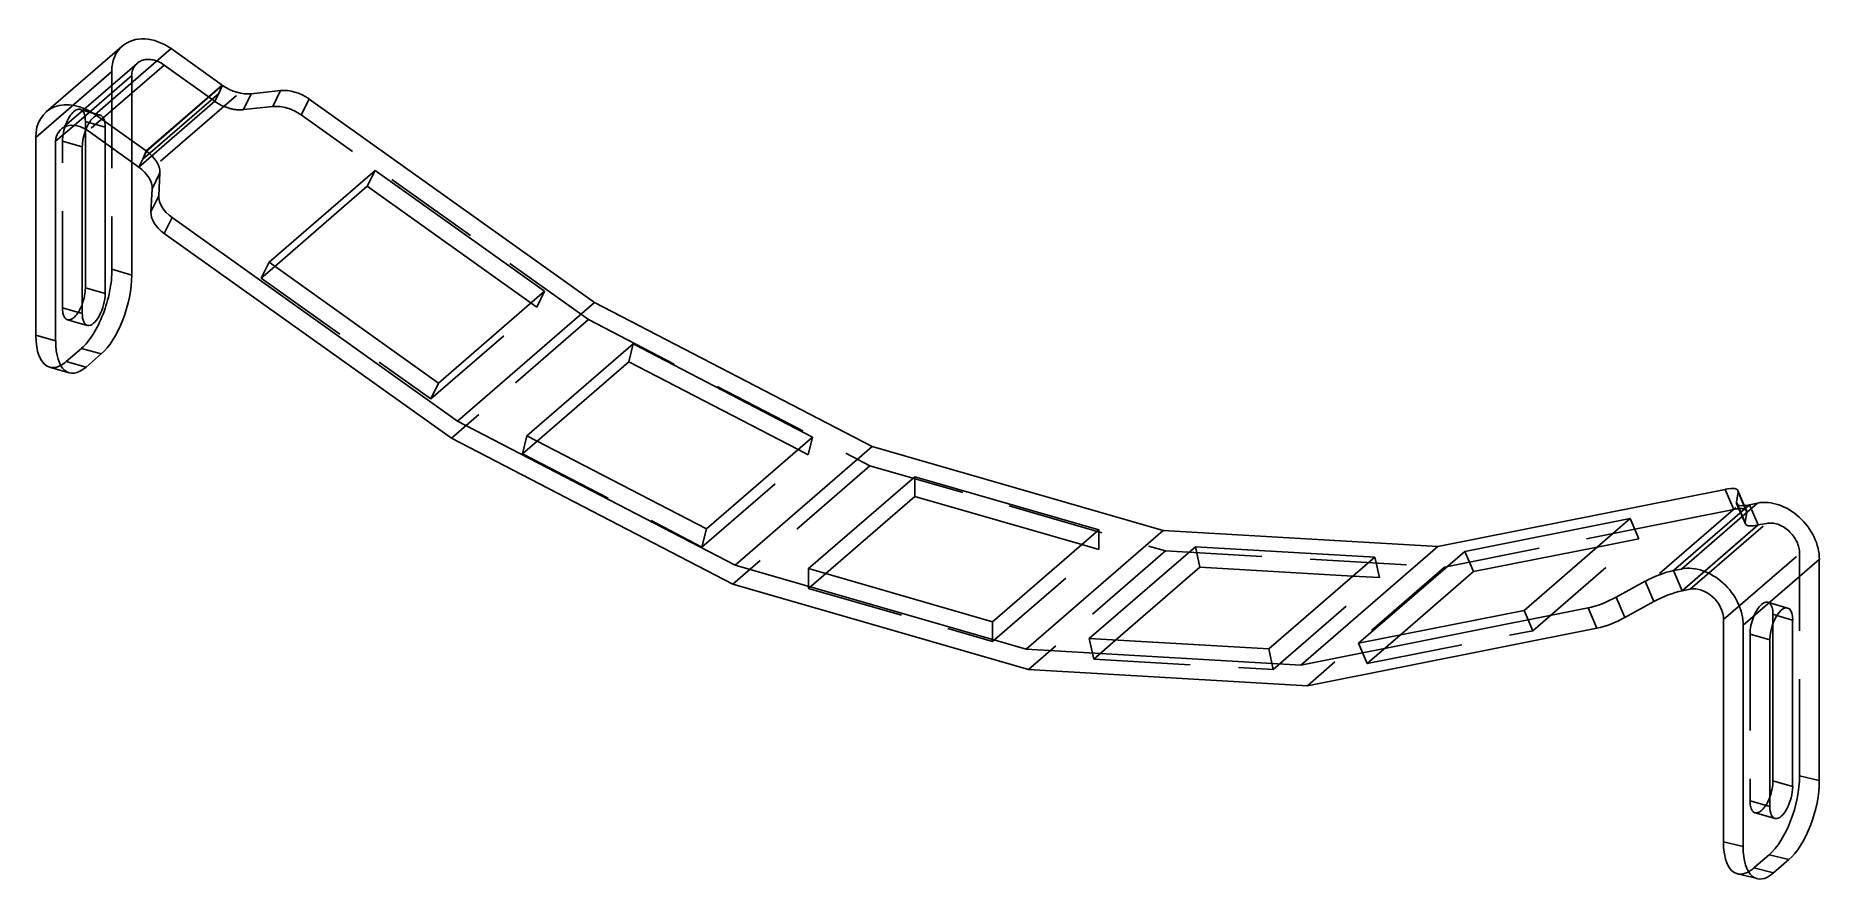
# Model space of a CAD drawing. Header units: millimetres. Extents: x -59 to 58, y -23 to 33.
import ezdxf

# ---------------------------------------------------------------- set-up
doc = ezdxf.new("R2010")
doc.units = ezdxf.units.MM
doc.linetypes.add('HIDDEN', pattern=[9.525, 6.35, -3.175])
doc.layers.get('0').update_dxf_attribs({"color": 253, "lineweight": 70, "true_color": 0x8faf8f})
doc.layers.add('Hidden', color=98, linetype='HIDDEN', lineweight=70, true_color=0x054805)

msp = doc.modelspace()

# ---------------------------------------------------------------- linework, layer by layer
at = {"color": 98, "lineweight": -3, "true_color": 0x054805}
for p, q in [((-53.26, 32.34), (-58.26, 28.01)), ((-55.05, 27.84), (-50.05, 32.17)), ((-50.05, 32.17), (-46.7, 29.78)), ((-51.7, 25.45), (-46.7, 29.78)), ((-46.67, 29.76), (-51.67, 25.43)), ((-46.7, 29.78), (-46.72, 29.71)), ((-44.79, 29.21), (-43.04, 29.4)), ((-43.04, 29.4), (-42.87, 29.42)), ((-52.18, 24.38), (-47.18, 28.71)), ((-52.18, 24.38), (-47.18, 28.71)), ((-46.92, 29.23), (-51.92, 24.9)), ((-45.75, 29.1), (-50.75, 24.77)), ((-47.37, 28.85), (-47.18, 28.71)), ((-47.18, 28.71), (-46.92, 29.23)), ((-47.18, 28.71), (-47.18, 28.71)), ((-40.99, 28.86), (-22.23, 15.48)), ((-56.43, 27.12), (-57.64, 26.08)), ((-55.05, 27.84), (-51.7, 25.45)), ((-58.94, 26.34), (-58.94, 26.33)), ((-58.94, 26.33), (-58.94, 13.34)), ((-57.64, 12.96), (-57.64, 26.08)), ((-55.69, 16.44), (-55.69, 26.77)), ((-55.51, 26.76), (-52.18, 24.38)), ((-54.39, 16.07), (-54.39, 25.96)), ((-55.89, 25.71), (-55.89, 14.77)), ((-52.64, 24.71), (-52.64, 17.29)), ((-51.92, 24.9), (-52.18, 24.38)), ((-51.92, 24.9), (-51.7, 25.45)), ((-51.67, 25.43), (-51.92, 24.9)), ((-52.18, 24.38), (-52.18, 24.38)), ((-51.3, 22.96), (-50.79, 24.01)), ((-50.79, 24.01), (-50.87, 22.49)), ((-43.62, 18.13), (-36.65, 24.17)), ((-37.16, 23.12), (-36.65, 24.17)), ((-36.65, 24.17), (-25.51, 16.23)), ((-51.3, 22.96), (-51.38, 21.44)), ((-50.87, 22.49), (-51.38, 21.44)), ((-37.16, 23.12), (-43.24, 17.85)), ((-26.4, 15.45), (-37.16, 23.12)), ((-50.5, 20.02), (-49.99, 21.07)), ((-31.63, 6.57), (-50.5, 20.02)), ((-31.23, 7.69), (-49.99, 21.07)), ((-32.49, 10.19), (-43.62, 18.13)), ((-54.39, 16.07), (-55.69, 16.44)), ((-25.51, 16.23), (-32.49, 10.19)), ((-31.23, 7.69), (-22.23, 15.48)), ((-22.23, 15.48), (-3.99, 6.01)), ((-57.64, 12.96), (-58.94, 13.34)), ((-54.64, 12.1), (-55.64, 11.23)), ((-26.67, 6.72), (-19.69, 12.76)), ((-19.98, 11.58), (-19.69, 12.76)), ((-19.69, 12.76), (-7.9, 6.64)), ((-58.05, 11.23), (-56.75, 10.85)), ((-19.98, 11.58), (-26, 6.37)), ((-8.86, 5.81), (-19.98, 11.58)), ((-31.23, 7.69), (-12.99, -1.79)), ((-31.63, 6.57), (-13.14, -3.04)), ((-14.88, 0.6), (-26.67, 6.72)), ((-7.9, 6.64), (-14.88, 0.6)), ((-12.99, -1.79), (-3.99, 6.01)), ((-3.99, 6.01), (15.14, 0.49)), ((-8.17, -2.01), (-1.19, 4.03)), ((-1.19, 4.03), (10.91, 0.54)), ((-1.19, 2.73), (-1.19, 4.03)), ((-1.19, 2.73), (-7.04, -2.33)), ((9.78, -0.43), (-1.19, 2.73)), ((33.18, -0.56), (52.06, 3.2)), ((52.81, 2.35), (52.91, 3.04)), ((52.87, 2.2), (52.81, 2.35)), ((53.32, 2.14), (52.9, 3.12)), ((52.91, 3.04), (53.3, 2.14)), ((34.95, -0.88), (45.83, 1.29)), ((45.83, 1.29), (38.85, -4.76)), ((46.13, 0.58), (52.63, 1.87)), ((47.76, -2.32), (52.76, 2.01)), ((48.66, -2.14), (53.66, 2.19)), ((53.66, 2.19), (48.66, -2.14)), ((54.2, 2.29), (49.2, -2.04)), ((54.2, 2.29), (53.66, 2.19)), ((10.91, 0.54), (3.93, -5.5)), ((6.14, -7.31), (15.14, 0.49)), ((15.14, 0.49), (33.18, -0.56)), ((10.28, -6.61), (17.26, -0.57)), ((17.26, -0.57), (29.05, -1.25)), ((17.55, -1.92), (17.26, -0.57)), ((24.18, -8.35), (33.18, -0.56)), ((27.97, -6.92), (34.95, -0.88)), ((35.52, -2.21), (34.95, -0.88)), ((43.66, -0.59), (35.52, -2.21)), ((-12.99, -1.79), (6.14, -7.31)), ((3.93, -5.5), (-8.17, -2.01)), ((17.55, -1.92), (12.01, -6.71)), ((27.6, -2.5), (17.55, -1.92)), ((29.05, -1.25), (22.07, -7.29)), ((35.52, -2.21), (30.71, -6.38)), ((49.2, -2.04), (48.66, -2.14)), ((49.23, -3.47), (48.66, -2.14)), ((58.25, -1.4), (53.25, -5.73)), ((58.25, -1.4), (58.25, -11.29)), ((-13.14, -3.04), (6.28, -8.65)), ((46.81, -2.84), (44.91, -3.89)), ((46.81, -2.84), (47.38, -4.18)), ((49.77, -3.37), (49.23, -3.47)), ((24.18, -8.35), (43.06, -4.59)), ((43.06, -4.59), (43.63, -5.92)), ((45.48, -5.22), (44.91, -3.89)), ((45.48, -5.22), (47.38, -4.18)), ((38.85, -4.76), (27.97, -6.92)), ((51.95, -5.36), (51.95, -19.96)), ((53.25, -5.73), (53.25, -20.27)), ((55.2, -15.97), (55.2, -5.63)), ((55.46, -5.09), (56.5, -5.39)), ((56.5, -16.34), (56.5, -5.39)), ((22.07, -7.29), (10.28, -6.61)), ((24.62, -9.71), (43.63, -5.92)), ((55, -6.69), (55, -17.64)), ((6.14, -7.31), (24.18, -8.35)), ((6.28, -8.65), (24.62, -9.71)), ((58.25, -11.29), (58.25, -15.94)), ((56.5, -16.34), (55.2, -15.97)), ((53.25, -20.27), (51.95, -19.96)), ((52.88, -22.08), (54.18, -22.39)), ((55.25, -22), (56.25, -21.14))]:
    msp.add_line(p, q, dxfattribs=at)
for centre, major_axis, ratio, start_param, end_param in [((-51.13, 29.88), (2.13, -2.46), 0.75, 1.892596, 3.141593), ((-45.67, 30.62), (-1.8, 0.87), 0.629444, 1.306184, 2.353382), ((-55.14, 26.36), (0.42, 1.44), 0.433013, 1.346178, 2.158799), ((-52.67, 24.56), (-1.8, 0.87), 0.629444, 3.400579, 4.447777), ((-49.5, 20.89), (-1.8, 0.87), 0.629444, 0.258987, 1.306184), ((-56.44, 15.79), (0.42, 1.44), 0.433013, 4.554374, 5.300392), ((-55.14, 15.42), (0.42, 1.44), 0.433013, 2.158799, 5.300392), ((-56.94, 15.07), (1.11, 3.84), 0.433013, 2.158799, 3.141599), ((54.66, 3.05), (-1.84, -0.79), 0.259577, 6.125271, 7.172469), ((55.44, -0.59), (2.13, -2.46), 0.75, 0.713724, 2.738306), ((47.66, -3.01), (-1.84, -0.79), 0.259577, 4.030876, 5.078074), ((50.44, -4.92), (2.13, -2.46), 0.75, 0.713724, 2.738306), ((50.44, -4.92), (1.15, -1.32), 0.75, 0.713724, 2.738306), ((55.75, -6.04), (0.42, 1.44), 0.433013, 5.300392, 8.441984), ((44.63, -5.06), (-1.84, -0.79), 0.259577, 0.889284, 1.936481), ((55.75, -16.99), (0.42, 1.44), 0.433013, 2.158799, 5.300392), ((53.95, -18.22), (-1.11, -3.85), 0.432821, 5.299618, 6.302007)]:
    msp.add_ellipse(centre, major_axis=major_axis, ratio=ratio, start_param=start_param, end_param=end_param, dxfattribs=at)
at = {"color": 98, "lineweight": -3, "true_color": 0x054805, "extrusion": (0, 0, -1)}
msp.add_ellipse((-41.99, 28), major_axis=(1.8, -0.87), ratio=0.629444, start_param=3.929804, end_param=4.977001, dxfattribs=at)
at = {"color": 98, "lineweight": -3, "true_color": 0x054805, "extrusion": (-5.62191e-18, -7.83031e-17, -1)}
for major_axis, start_param, end_param in [((-2.13, 2.46), 5.55996, 7.532182), ((-1.15, 1.33), 5.628071, 7.559207)]:
    msp.add_ellipse((-56.13, 25.55), major_axis=major_axis, ratio=0.75, start_param=start_param, end_param=end_param, dxfattribs=at)
at = {"color": 98, "lineweight": -3, "true_color": 0x054805, "extrusion": (2.49856e-17, -1.20868e-17, -1)}
msp.add_ellipse((-46.18, 29.57), major_axis=(1.8, -0.87), ratio=0.629444, start_param=1.31181, end_param=1.835409, dxfattribs=at)
at = {"color": 98, "lineweight": -3, "true_color": 0x054805, "extrusion": (-4.99712e-17, 2.41736e-17, -1)}
msp.add_ellipse((-53.18, 23.51), major_axis=(1.8, -0.87), ratio=0.629444, start_param=4.977001, end_param=6.024199, dxfattribs=at)
at = {"color": 98, "lineweight": -3, "true_color": 0x054805, "extrusion": (4.99712e-17, -2.41736e-17, -1)}
msp.add_ellipse((-48.99, 21.94), major_axis=(1.8, -0.87), ratio=0.629444, start_param=1.835409, end_param=2.882606, dxfattribs=at)
at = {"color": 98, "lineweight": -3, "true_color": 0x054805, "extrusion": (2.66667e-17, -7.69801e-18, -1)}
msp.add_ellipse((-54.64, 15.56), major_axis=(-1.11, -3.84), ratio=0.433013, start_param=4.124386, end_param=5.695183, dxfattribs=at)
at = {"color": 98, "lineweight": -3, "true_color": 0x054805, "extrusion": (1.12707e-17, -6.10314e-17, -1)}
msp.add_ellipse((-55.64, 14.7), major_axis=(-1.11, -3.84), ratio=0.433013, start_param=5.695183, end_param=7.265979, dxfattribs=at)
at = {"color": 98, "lineweight": -3, "true_color": 0x054805, "extrusion": (2.18223e-17, -5.10419e-17, -1)}
msp.add_ellipse((51.06, 2.34), major_axis=(1.84, 0.79), ratio=0.259577, start_param=5.393902, end_param=6.441099, dxfattribs=at)
at = {"color": 98, "lineweight": -3, "true_color": 0x054805, "extrusion": (2.55209e-17, 1.09111e-17, -1)}
msp.add_ellipse((48.23, -4.34), major_axis=(1.84, 0.79), ratio=0.259577, start_param=4.346704, end_param=5.393902, dxfattribs=at)
at = {"color": 98, "lineweight": -3, "true_color": 0x054805, "extrusion": (-2.55209e-17, -1.09111e-17, -1)}
msp.add_ellipse((44.06, -3.72), major_axis=(1.84, 0.79), ratio=0.259577, start_param=1.205112, end_param=2.252309, dxfattribs=at)
at = {"color": 98, "lineweight": -3, "true_color": 0x054805, "extrusion": (2.06268e-18, 5.71824e-17, -1)}
msp.add_ellipse((54.45, -16.62), major_axis=(-0.42, -1.44), ratio=0.433013, start_param=4.124386, end_param=4.871192, dxfattribs=at)
at = {"color": 98, "lineweight": -3, "true_color": 0x054805, "extrusion": (1.63811e-16, 8.19338e-16, -1)}
msp.add_ellipse((56.25, -17.67), major_axis=(-1.11, -3.85), ratio=0.432821, start_param=4.12516, end_param=5.695957, dxfattribs=at)
at = {"color": 98, "lineweight": -3, "true_color": 0x054805, "extrusion": (1.13653e-16, 5.44945e-16, -1)}
msp.add_ellipse((55.25, -18.54), major_axis=(-1.11, -3.85), ratio=0.432821, start_param=5.695957, end_param=7.266753, dxfattribs=at)
at = {"layer": 'Hidden', "lineweight": -3}
for p, q in [((-53.94, 30.67), (-58.94, 26.34)), ((-58.94, 26.33), (-53.94, 30.67)), ((-52.28, 31.2), (-57.28, 26.87)), ((-50.51, 31.09), (-55.51, 26.76)), ((-53.94, 30.67), (-53.94, 30.67)), ((-53.94, 30.67), (-53.94, 17.67)), ((-50.51, 31.09), (-47.37, 28.85)), ((-52.64, 30.41), (-56.43, 27.12)), ((-52.64, 30.41), (-52.64, 24.71)), ((-46.92, 29.23), (-46.67, 29.76)), ((-46.72, 29.71), (-46.92, 29.23)), ((-43.38, 28.37), (-42.87, 29.42)), ((-54.73, 27.8), (-56.03, 28.18)), ((-44.79, 29.21), (-45.3, 28.16)), ((-43.38, 28.37), (-45.3, 28.16)), ((-40.99, 28.86), (-41.5, 27.81)), ((-55.69, 27.39), (-54.39, 27.01)), ((-55.69, 26.77), (-55.69, 27.39)), ((-54.39, 25.96), (-54.39, 27.01)), ((-22.63, 14.36), (-41.5, 27.81)), ((-57.19, 15.14), (-57.19, 26.09)), ((-55.89, 25.71), (-57.19, 26.09)), ((-53.94, 17.67), (-52.64, 17.29)), ((-44.13, 17.08), (-43.62, 18.13)), ((-43.24, 17.85), (-44.13, 17.08)), ((-44.13, 17.08), (-32.99, 9.14)), ((-26.02, 15.18), (-26.4, 15.45)), ((-26.02, 15.18), (-25.51, 16.23)), ((-57.19, 15.14), (-55.89, 14.77)), ((-56.86, 14.35), (-55.56, 13.98)), ((-32.99, 9.14), (-26.02, 15.18)), ((-22.63, 14.36), (-31.63, 6.57)), ((-22.63, 14.36), (-4.14, 4.75)), ((-55.94, 12.47), (-56.94, 11.61)), ((-54.64, 12.1), (-55.94, 12.47)), ((-56.94, 11.61), (-55.64, 11.23)), ((-32.99, 9.14), (-32.49, 10.19)), ((-26.96, 5.54), (-26.67, 6.72)), ((-26, 6.37), (-26.96, 5.54)), ((-8.19, 5.46), (-7.9, 6.64)), ((-26.96, 5.54), (-15.17, -0.59)), ((-15.17, -0.59), (-8.19, 5.46)), ((-4.14, 4.75), (-13.14, -3.04)), ((-8.19, 5.46), (-8.86, 5.81)), ((-4.14, 4.75), (15.28, -0.85)), ((52.63, 1.87), (52.06, 3.2)), ((46.39, -0.05), (45.83, 1.29)), ((52.82, 2.27), (53.39, 0.93)), ((53.38, 1.02), (52.87, 2.2)), ((53.3, 2.14), (53.48, 1.71)), ((53.47, 1.79), (53.32, 2.14)), ((53.38, 1.02), (53.48, 1.71)), ((53.66, 2.19), (54.23, 0.86)), ((-15.17, -0.59), (-14.88, 0.6)), ((10.91, -0.76), (10.91, 0.54)), ((33.62, -1.91), (46.13, 0.58)), ((54.23, 0.86), (49.23, -3.47)), ((49.23, -3.48), (54.23, 0.86)), ((49.77, -3.37), (54.77, 0.96)), ((54.77, 0.96), (54.23, 0.86)), ((3.93, -6.8), (10.91, -0.76)), ((15.28, -0.85), (6.28, -8.65)), ((10.91, -0.76), (9.78, -0.43)), ((15.28, -0.85), (33.62, -1.91)), ((39.42, -6.09), (46.39, -0.05)), ((46.39, -0.05), (43.66, -0.59)), ((51.95, -5.36), (56.95, -1.03)), ((56.95, -15.63), (56.95, -1.03)), ((-8.17, -3.31), (-8.17, -2.01)), ((-7.04, -2.33), (-8.17, -3.31)), ((33.62, -1.91), (24.62, -9.71)), ((29.34, -2.6), (29.05, -1.25)), ((-8.17, -3.31), (3.93, -6.8)), ((22.36, -8.64), (29.34, -2.6)), ((29.34, -2.6), (27.6, -2.5)), ((56.17, -4.6), (54.87, -4.22)), ((3.93, -6.8), (3.93, -5.5)), ((39.42, -6.09), (38.85, -4.76)), ((55.2, -5.01), (55.46, -5.09)), ((55.2, -5.63), (55.2, -5.01)), ((10.57, -7.96), (10.28, -6.61)), ((12.01, -6.71), (10.57, -7.96)), ((28.54, -8.25), (27.97, -6.92)), ((28.54, -8.25), (39.42, -6.09)), ((30.71, -6.38), (28.54, -8.25)), ((55, -6.69), (53.7, -6.31)), ((53.7, -6.31), (53.7, -17.27)), ((10.57, -7.96), (22.36, -8.64)), ((22.36, -8.64), (22.07, -7.29)), ((56.95, -15.63), (58.25, -15.94)), ((53.7, -17.27), (55, -17.64)), ((54.04, -18.06), (55.34, -18.43)), ((54.95, -20.83), (53.95, -21.69)), ((56.25, -21.14), (54.95, -20.83)), ((53.95, -21.69), (55.25, -22))]:
    msp.add_line(p, q, dxfattribs=at)
for centre, major_axis, ratio, start_param, end_param in [((-51.13, 29.88), (2.13, -2.46), 0.75, 3.141593, 3.864818), ((-42.5, 26.95), (-1.8, 0.87), 0.629444, 4.447777, 5.494974), ((-55.14, 26.36), (0.42, 1.44), 0.433013, 5.300392, 7.629364), ((-55.94, 15.94), (1.11, 3.84), 0.433013, 3.729595, 5.300392), ((-56.44, 15.79), (0.42, 1.44), 0.433013, 2.158799, 4.554374), ((-56.94, 15.07), (1.11, 3.84), 0.433013, 3.141599, 3.729595), ((51.63, 1.01), (-1.84, -0.79), 0.259577, 2.983679, 4.030876), ((55.44, -0.59), (1.15, -1.32), 0.75, 0.713724, 2.738306), ((54.95, -17.36), (-1.11, -3.85), 0.432821, 0.587229, 2.158025), ((53.95, -18.22), (-1.11, -3.85), 0.432821, 0.018822, 0.587229)]:
    msp.add_ellipse(centre, major_axis=major_axis, ratio=ratio, start_param=start_param, end_param=end_param, dxfattribs=at)
at = {"layer": 'Hidden', "lineweight": -3, "extrusion": (-5.62191e-18, -7.83031e-17, -1)}
msp.add_ellipse((-51.13, 29.88), major_axis=(-1.15, 1.33), ratio=0.75, start_param=5.628071, end_param=7.559207, dxfattribs=at)
at = {"layer": 'Hidden', "lineweight": -3, "extrusion": (-2.66667e-17, 7.69801e-18, -1)}
msp.add_ellipse((-56.44, 26.74), major_axis=(-0.42, -1.44), ratio=0.433013, start_param=0.982794, end_param=4.124386, dxfattribs=at)
at = {"layer": 'Hidden', "lineweight": -3, "extrusion": (2.49856e-17, -1.20868e-17, -1)}
msp.add_ellipse((-46.18, 29.57), major_axis=(1.8, -0.87), ratio=0.629444, start_param=0.788211, end_param=1.31181, dxfattribs=at)
at = {"layer": 'Hidden', "lineweight": -3, "extrusion": (4.73432e-17, -4.01307e-17, -1)}
msp.add_ellipse((55.23, 1.72), major_axis=(1.84, 0.79), ratio=0.259577, start_param=2.252309, end_param=3.299507, dxfattribs=at)
at = {"layer": 'Hidden', "lineweight": -3, "extrusion": (1.12707e-17, -6.10314e-17, -1)}
msp.add_ellipse((54.45, -5.66), major_axis=(-0.42, -1.44), ratio=0.433013, start_param=0.982794, end_param=4.124386, dxfattribs=at)
at = {"layer": 'Hidden', "lineweight": -3, "extrusion": (2.06268e-18, 5.71824e-17, -1)}
msp.add_ellipse((54.45, -16.62), major_axis=(-0.42, -1.44), ratio=0.433013, start_param=4.871192, end_param=7.265979, dxfattribs=at)

doc.saveas('drawing.dxf')
